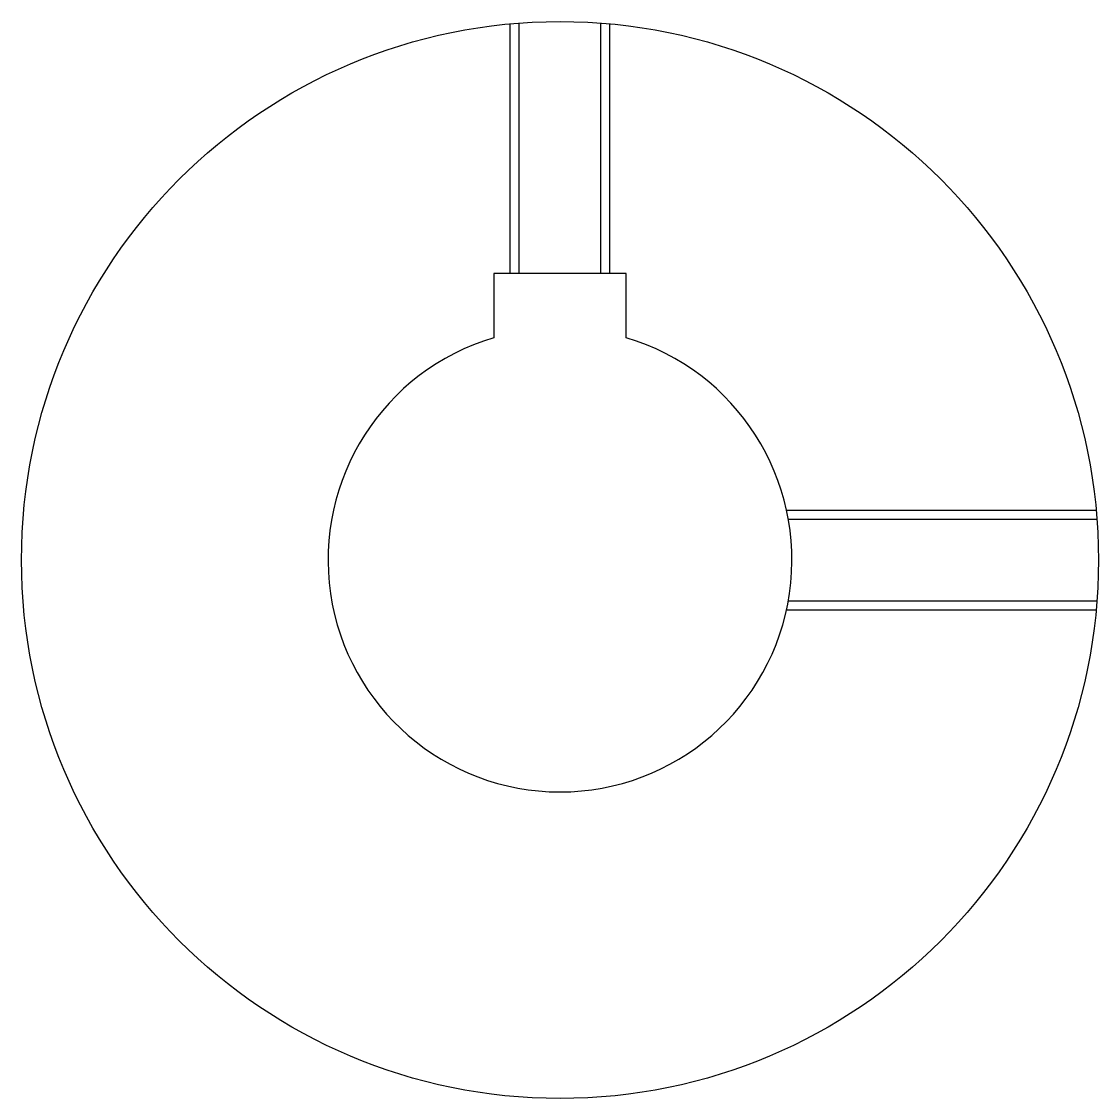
# Model space of a CAD drawing. Header units: metres. Extents: x 202 to 512, y 160 to 247.
# Drawn here: x 447.5 to 512.5, y 171.2 to 236.2 of the extents above.
import ezdxf

# ---------------------------------------------------------------- set-up
doc = ezdxf.new("R2010")
doc.units = ezdxf.units.M

msp = doc.modelspace()

# ---------------------------------------------------------------- linework, layer by layer
at = {"color": 4}
for points in [[(477, 221.050003), (477, 236.111237)], [(477.540009, 221.050003), (477.540009, 236.156769)], [(482.459991, 221.050003), (482.459991, 236.156769)], [(483, 221.050003), (483, 236.111237)], [(484, 217.166412), (484, 221.050003), (476, 221.050003), (476, 217.166412)], [(493.674805, 206.75), (512.361206, 206.75)], [(493.782166, 206.210007), (512.406738, 206.210007)], [(493.782166, 201.289993), (512.406738, 201.289993)], [(493.674805, 200.75), (512.361206, 200.75)]]:
    msp.add_lwpolyline(points, dxfattribs=at)
msp.add_circle((480, 203.75), 32.5, dxfattribs=at)
msp.add_arc((480, 203.75), 14, 106.60154993, 73.39845007, dxfattribs=at)

doc.saveas('drawing.dxf')
